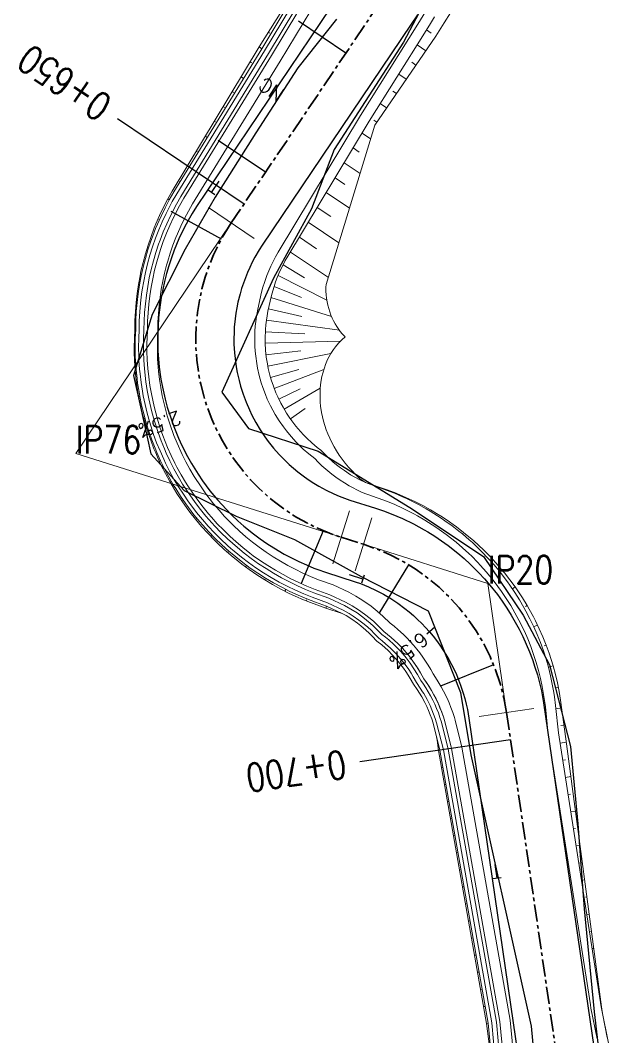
# Model space of a CAD drawing. Extents: x 337736 to 342003, y 3067251 to 3069533.
# Drawn here: x 338766.8 to 338809.2, y 3068835.9 to 3068909.2 of the extents above; entities that cross this region are included whole.
import ezdxf
from ezdxf.enums import TextEntityAlignment as Align

# ---------------------------------------------------------------- set-up
doc = ezdxf.new("R2010")
doc.units = 0
doc.header["$MEASUREMENT"] = 0
doc.linetypes.add('Center', pattern=[2, 1.25, -0.25, 0.25, -0.25])
for name, color, linetype, lineweight in [('BEC', 3, 'Continuous', 13), ('BES', 3, 'Continuous', 13), ('CFHatchLines', 4, 'Continuous', 0), ('Chainage', 7, 'Continuous', 25), ('Drain', 3, 'Continuous', 9), ('IP_Line', 150, 'Continuous', 9), ('LeftRoadExtreme', 7, 'Continuous', 13), ('RC', 9, 'Center', 30), ('RightRoadExtreme', 7, 'Continuous', 13), ('Road Width', 6, 'Continuous', 25), ('Shoulder', 30, 'Continuous', 15)]:
    doc.layers.add(name, color=color, linetype=linetype, lineweight=lineweight)
for name, color, linetype in [('IPName', 7, 'Continuous'), ('RoadEdge', 51, 'Continuous'), ('Super-Elevation', 1, 'Continuous')]:
    doc.layers.add(name, color=color, linetype=linetype)
doc.styles.get("Standard").update_dxf_attribs({"font": 'simplex.shx'})

msp = doc.modelspace()

# ---------------------------------------------------------------- linework, layer by layer
at = {"layer": 'BEC'}
for points in [[(338783.64, 3068893.501), (338780.324, 3068895.738)], [(338790.507, 3068873.834), (338789.304, 3068870.02)], [(338792.109, 3068873.329), (338790.906, 3068869.514)], [(338803.816, 3068859.572), (338799.858, 3068858.994)]]:
    msp.add_lwpolyline(points, dxfattribs=at)
at = {"layer": 'BES'}
for points in [[(338783.64, 3068893.501), (338780.324, 3068895.738)], [(338790.507, 3068873.834), (338789.304, 3068870.02)], [(338792.109, 3068873.329), (338790.906, 3068869.514)], [(338803.816, 3068859.572), (338799.858, 3068858.994)]]:
    msp.add_lwpolyline(points, dxfattribs=at)
at = {"layer": 'CFHatchLines'}
for p, q in [((338784.734, 3068908.311), (338784.647, 3068908.37)), ((338796.065, 3068908.537), (338796.395, 3068908.317)), ((338784.175, 3068907.18), (338783.981, 3068907.311)), ((338795.388, 3068907.458), (338796.005, 3068907.042)), ((338783.428, 3068906.177), (338783.335, 3068906.239)), ((338795.011, 3068906.204), (338795.3, 3068906.01)), ((338794.057, 3068905.34), (338794.595, 3068904.977)), ((338782.866, 3068905.048), (338782.69, 3068905.166)), ((338782.128, 3068904.038), (338782.044, 3068904.094)), ((338793.64, 3068904.113), (338793.89, 3068903.945)), ((338792.726, 3068903.223), (338793.185, 3068902.913)), ((338781.557, 3068902.915), (338781.399, 3068903.022)), ((338780.828, 3068901.899), (338780.753, 3068901.949)), ((338792.27, 3068902.022), (338792.48, 3068901.88)), ((338791.41, 3068901.094), (338792.034, 3068900.674)), ((338780.247, 3068900.783), (338780.108, 3068900.877)), ((338779.528, 3068899.76), (338779.462, 3068899.805)), ((338790.765, 3068900.022), (338791.209, 3068899.723)), ((338778.938, 3068898.65), (338778.817, 3068898.732)), ((338790.119, 3068898.95), (338791.272, 3068898.172)), ((338778.227, 3068897.622), (338778.171, 3068897.66)), ((338789.473, 3068897.877), (338790.182, 3068897.399)), ((338788.828, 3068896.805), (338790.509, 3068895.671)), ((338777.506, 3068896.278), (338777.399, 3068896.342)), ((338788.182, 3068895.733), (338789.155, 3068895.077)), ((338776.726, 3068894.837), (338776.675, 3068894.862)), ((338787.536, 3068894.661), (338789.747, 3068893.17)), ((338786.891, 3068893.588), (338788.128, 3068892.754)), ((338776.174, 3068893.295), (338776.078, 3068893.332)), ((338786.245, 3068892.516), (338788.984, 3068890.669)), ((338775.656, 3068891.749), (338775.612, 3068891.762)), ((338785.715, 3068891.6), (338787.257, 3068890.649)), ((338785.356, 3068890.828), (338788.871, 3068889.045)), ((338775.36, 3068890.149), (338775.28, 3068890.165)), ((338785.064, 3068890.034), (338787.037, 3068889.232)), ((338784.842, 3068889.223), (338789.212, 3068887.858)), ((338775.118, 3068888.547), (338775.083, 3068888.551)), ((338784.658, 3068888.408), (338787.063, 3068887.871)), ((338784.511, 3068887.588), (338789.774, 3068886.868)), ((338775.081, 3068886.929), (338775.022, 3068886.931)), ((338784.432, 3068886.759), (338787.276, 3068886.609)), ((338784.423, 3068885.926), (338789.869, 3068886.093)), ((338775.014, 3068885.314), (338774.981, 3068885.312)), ((338784.483, 3068885.095), (338786.988, 3068885.382)), ((338784.612, 3068884.272), (338789.161, 3068885.181)), ((338775.146, 3068883.7), (338775.075, 3068883.69)), ((338784.81, 3068883.462), (338786.844, 3068884.049)), ((338785.074, 3068882.672), (338788.652, 3068884.035)), ((338785.402, 3068881.907), (338786.946, 3068882.647)), ((338785.794, 3068881.171), (338788.398, 3068882.699)), ((338775.343, 3068882.087), (338775.304, 3068882.078)), ((338786.245, 3068880.471), (338787.313, 3068881.224)), ((338775.749, 3068880.512), (338775.668, 3068880.487)), ((338776.206, 3068878.944), (338776.164, 3068878.927)), ((338776.878, 3068877.454), (338776.791, 3068877.411)), ((338777.588, 3068875.975), (338777.543, 3068875.948)), ((338778.506, 3068874.614), (338778.417, 3068874.549)), ((338779.451, 3068873.263), (338779.407, 3068873.225)), ((338780.593, 3068872.073), (338780.506, 3068871.984)), ((338781.749, 3068870.887), (338781.708, 3068870.837)), ((338783.083, 3068869.903), (338783.005, 3068869.791)), ((338784.423, 3068868.916), (338784.388, 3068868.854)), ((338785.911, 3068868.169), (338785.848, 3068868.034)), ((338802.258, 3068868.208), (338802.456, 3068868.352)), ((338787.402, 3068867.409), (338787.375, 3068867.336)), ((338788.844, 3068866.962), (338788.796, 3068866.808)), ((338803.203, 3068866.944), (338803.319, 3068867.015)), ((338789.97, 3068866.436), (338789.97, 3068866.435)), ((338790.675, 3068866.01), (338790.675, 3068866.01)), ((338791.329, 3068865.53), (338791.329, 3068865.53)), ((338791.929, 3068865.004), (338791.929, 3068865.004)), ((338803.798, 3068865.478), (338804.067, 3068865.612)), ((338792.476, 3068864.443), (338792.476, 3068864.443)), ((338793.067, 3068863.961), (338793.067, 3068863.961)), ((338804.542, 3068864.092), (338804.695, 3068864.153)), ((338793.616, 3068863.432), (338793.616, 3068863.432)), ((338794.118, 3068862.859), (338794.118, 3068862.859)), ((338794.572, 3068862.246), (338794.572, 3068862.246)), ((338804.857, 3068862.545), (338805.199, 3068862.649)), ((338794.972, 3068861.597), (338794.972, 3068861.597)), ((338795.385, 3068860.949), (338795.385, 3068860.949)), ((338805.387, 3068861.07), (338805.575, 3068861.11)), ((338795.793, 3068860.279), (338795.793, 3068860.279)), ((338796.146, 3068859.568), (338796.146, 3068859.568)), ((338805.405, 3068859.553), (338805.815, 3068859.613)), ((338796.442, 3068858.82), (338796.442, 3068858.82)), ((338796.725, 3068857.781), (338796.725, 3068857.781)), ((338805.756, 3068858.341), (338805.975, 3068858.373)), ((338805.704, 3068857.07), (338806.138, 3068857.133)), ((338797.029, 3068856.562), (338796.937, 3068856.549)), ((338805.897, 3068855.835), (338806.1, 3068855.865)), ((338797.2, 3068855.324), (338797.153, 3068855.317)), ((338797.465, 3068854.099), (338797.369, 3068854.085)), ((338806.089, 3068854.6), (338806.468, 3068854.655)), ((338806.282, 3068853.365), (338806.458, 3068853.391)), ((338797.634, 3068852.86), (338797.585, 3068852.853)), ((338806.474, 3068852.13), (338806.799, 3068852.177)), ((338797.902, 3068851.636), (338797.801, 3068851.622)), ((338798.068, 3068850.397), (338798.016, 3068850.39)), ((338806.667, 3068850.894), (338806.816, 3068850.916)), ((338806.859, 3068849.659), (338807.13, 3068849.699)), ((338798.338, 3068849.173), (338798.232, 3068849.158)), ((338807.052, 3068848.424), (338807.173, 3068848.442)), ((338798.502, 3068847.934), (338798.448, 3068847.926)), ((338798.774, 3068846.711), (338798.664, 3068846.695)), ((338807.244, 3068847.189), (338807.461, 3068847.221)), ((338807.531, 3068845.968), (338807.626, 3068845.982)), ((338798.936, 3068845.471), (338798.879, 3068845.463)), ((338807.629, 3068844.719), (338807.791, 3068844.742)), ((338799.21, 3068844.248), (338799.095, 3068844.231)), ((338799.369, 3068843.007), (338799.311, 3068842.999)), ((338807.889, 3068843.493), (338807.957, 3068843.503)), ((338808.015, 3068842.248), (338808.122, 3068842.264)), ((338799.646, 3068841.785), (338799.527, 3068841.768)), ((338808.247, 3068841.019), (338808.288, 3068841.025)), ((338799.803, 3068840.545), (338799.743, 3068840.536)), ((338800.082, 3068839.322), (338799.958, 3068839.304)), ((338808.4, 3068839.778), (338808.453, 3068839.786)), ((338800.237, 3068838.081), (338800.174, 3068838.072)), ((338808.605, 3068838.545), (338808.618, 3068838.547)), ((338808.815, 3068837.312), (338808.815, 3068837.312)), ((338800.518, 3068836.859), (338800.39, 3068836.841)), ((338809.057, 3068836.084), (338809.057, 3068836.084))]:
    msp.add_line(p, q, dxfattribs=at)
at = {"layer": 'Chainage'}
for p, q in [((338782.899, 3068895.979), (338773.779, 3068902.129)), ((338802.126, 3068857.306), (338791.241, 3068855.717))]:
    msp.add_line(p, q, dxfattribs=at)
at = {"layer": 'Drain'}
for points in [[(338787.92, 3068913.399), (338784.175, 3068907.18), (338777.833, 3068896.848), (338777.506, 3068896.278), (338777.2, 3068895.699), (338776.913, 3068895.11), (338776.646, 3068894.513), (338776.52, 3068894.211), (338776.284, 3068893.602), (338776.174, 3068893.295), (338775.969, 3068892.676), (338775.785, 3068892.051), (338775.622, 3068891.421), (338775.48, 3068890.787), (338775.36, 3068890.149), (338775.261, 3068889.508), (338775.184, 3068888.865), (338775.128, 3068888.22), (338775.094, 3068887.574), (338775.081, 3068886.929), (338775.051, 3068886.284), (338775.042, 3068885.638), (338775.055, 3068884.991), (338775.07, 3068884.668), (338775.115, 3068884.022), (338775.182, 3068883.378), (338775.224, 3068883.056), (338775.323, 3068882.415), (338775.381, 3068882.095), (338775.512, 3068881.458), (338775.665, 3068880.826), (338775.839, 3068880.199), (338776.033, 3068879.577), (338776.249, 3068878.961), (338776.485, 3068878.353), (338776.611, 3068878.051), (338776.878, 3068877.454), (338777.165, 3068876.866), (338777.471, 3068876.288), (338777.797, 3068875.719), (338777.968, 3068875.439), (338778.322, 3068874.886), (338778.695, 3068874.345), (338779.086, 3068873.817), (338779.288, 3068873.558), (338779.706, 3068873.049), (338780.141, 3068872.553), (338780.365, 3068872.311), (338780.824, 3068871.838), (338781.3, 3068871.38), (338781.791, 3068870.937), (338782.297, 3068870.511), (338782.818, 3068870.101), (338783.352, 3068869.709), (338783.899, 3068869.334), (338784.459, 3068868.978), (338785.032, 3068868.64), (338785.615, 3068868.321), (338786.21, 3068868.022), (338786.815, 3068867.742), (338787.429, 3068867.482), (338788.052, 3068867.243), (338788.844, 3068866.962), (338789.971, 3068866.438), (338790.258, 3068866.274), (338790.675, 3068866.01), (338791.074, 3068865.728), (338791.329, 3068865.53), (338791.696, 3068865.22), (338791.929, 3068865.004), (338792.153, 3068864.782), (338792.476, 3068864.443), (338792.836, 3068864.16), (338793.292, 3068863.755), (338793.616, 3068863.432), (338794.022, 3068862.977), (338794.396, 3068862.495), (338794.572, 3068862.246), (338794.738, 3068861.99), (338794.896, 3068861.73), (338795.117, 3068861.329), (338795.385, 3068860.949), (338795.555, 3068860.686), (338795.716, 3068860.417), (338795.941, 3068860), (338796.08, 3068859.714), (338796.21, 3068859.421), (338796.331, 3068859.123), (338796.442, 3068858.82), (338796.543, 3068858.512), (338797.029, 3068856.562), (338800.518, 3068836.859), (338800.708, 3068834.866)], [(338788.127, 3068913.259), (338784.382, 3068907.04), (338778.043, 3068896.713), (338777.721, 3068896.151), (338777.568, 3068895.866), (338777.275, 3068895.289), (338777.002, 3068894.703), (338776.749, 3068894.109), (338776.516, 3068893.508), (338776.303, 3068892.9), (338776.112, 3068892.286), (338775.94, 3068891.666), (338775.79, 3068891.042), (338775.661, 3068890.414), (338775.553, 3068889.782), (338775.507, 3068889.466), (338775.431, 3068888.831), (338775.376, 3068888.194), (338775.343, 3068887.557), (338775.331, 3068886.92), (338775.301, 3068886.283), (338775.292, 3068885.646), (338775.305, 3068885.007), (338775.319, 3068884.688), (338775.364, 3068884.051), (338775.394, 3068883.732), (338775.47, 3068883.097), (338775.568, 3068882.464), (338775.625, 3068882.148), (338775.754, 3068881.52), (338775.905, 3068880.895), (338776.076, 3068880.276), (338776.17, 3068879.968), (338776.372, 3068879.357), (338776.595, 3068878.753), (338776.838, 3068878.156), (338777.102, 3068877.566), (338777.241, 3068877.275), (338777.533, 3068876.699), (338777.845, 3068876.132), (338778.177, 3068875.576), (338778.526, 3068875.03), (338778.894, 3068874.496), (338779.28, 3068873.974), (338779.48, 3068873.718), (338779.892, 3068873.215), (338780.322, 3068872.726), (338780.767, 3068872.251), (338781.229, 3068871.791), (338781.706, 3068871.346), (338781.95, 3068871.13), (338782.198, 3068870.917), (338782.705, 3068870.504), (338783.225, 3068870.108), (338783.76, 3068869.729), (338784.306, 3068869.368), (338784.865, 3068869.025), (338785.436, 3068868.701), (338786.018, 3068868.395), (338786.61, 3068868.109), (338787.212, 3068867.842), (338787.823, 3068867.596), (338788.92, 3068867.201), (338790.047, 3068866.677), (338790.487, 3068866.422), (338790.771, 3068866.241), (338791.181, 3068865.954), (338791.572, 3068865.649), (338791.821, 3068865.436), (338792.062, 3068865.216), (338792.293, 3068864.989), (338792.626, 3068864.643), (338792.874, 3068864.451), (338793.115, 3068864.251), (338793.464, 3068863.936), (338793.904, 3068863.49), (338794.313, 3068863.016), (338794.599, 3068862.642), (338794.779, 3068862.386), (338794.95, 3068862.124), (338795.112, 3068861.856), (338795.339, 3068861.444), (338795.613, 3068861.053), (338795.785, 3068860.782), (338795.869, 3068860.645), (338796.105, 3068860.221), (338796.321, 3068859.782), (338796.453, 3068859.482), (338796.575, 3068859.176), (338796.688, 3068858.864), (338796.79, 3068858.548), (338797.277, 3068856.598), (338800.766, 3068836.895), (338801.018, 3068834.196)], [(338788.547, 3068913.278), (338784.673, 3068906.845), (338778.338, 3068896.524), (338778.022, 3068895.972), (338777.584, 3068895.125), (338777.317, 3068894.55), (338777.068, 3068893.967), (338776.84, 3068893.376), (338776.733, 3068893.078), (338776.535, 3068892.478), (338776.357, 3068891.872), (338776.2, 3068891.261), (338776.063, 3068890.646), (338775.947, 3068890.028), (338775.852, 3068889.407), (338775.778, 3068888.783), (338775.725, 3068888.158), (338775.692, 3068887.533), (338775.681, 3068886.907), (338775.651, 3068886.282), (338775.645, 3068885.343), (338775.668, 3068884.717), (338775.711, 3068884.09), (338775.816, 3068883.154), (338775.911, 3068882.532), (338776.028, 3068881.913), (338776.094, 3068881.605), (338776.241, 3068880.992), (338776.409, 3068880.384), (338776.699, 3068879.482), (338776.918, 3068878.888), (338777.156, 3068878.302), (338777.283, 3068878.011), (338777.551, 3068877.437), (338777.838, 3068876.871), (338778.144, 3068876.314), (338778.469, 3068875.768), (338778.812, 3068875.232), (338779.361, 3068874.449), (338779.748, 3068873.943), (338780.153, 3068873.449), (338780.362, 3068873.207), (338780.791, 3068872.733), (338781.236, 3068872.274), (338781.697, 3068871.829), (338782.416, 3068871.191), (338782.914, 3068870.785), (338783.425, 3068870.396), (338783.949, 3068870.023), (338784.486, 3068869.668), (338785.035, 3068869.331), (338785.596, 3068869.012), (338786.167, 3068868.712), (338786.749, 3068868.43), (338787.34, 3068868.168), (338787.94, 3068867.926), (338789.025, 3068867.534), (338790.153, 3068867.01), (338790.61, 3068866.75), (338791.049, 3068866.468), (338791.468, 3068866.168), (338791.737, 3068865.957), (338791.997, 3068865.739), (338792.247, 3068865.513), (338792.488, 3068865.28), (338792.836, 3068864.923), (338793.093, 3068864.724), (338793.343, 3068864.517), (338793.705, 3068864.19), (338793.937, 3068863.962), (338794.161, 3068863.727), (338794.377, 3068863.485), (338794.585, 3068863.235), (338794.882, 3068862.848), (338795.158, 3068862.447), (338795.415, 3068862.032), (338795.65, 3068861.605), (338795.839, 3068861.336), (338796.021, 3068861.058), (338796.194, 3068860.774), (338796.358, 3068860.482), (338796.512, 3068860.184), (338796.657, 3068859.878), (338796.792, 3068859.567), (338796.917, 3068859.25), (338797.032, 3068858.927), (338797.136, 3068858.598), (338797.623, 3068856.649), (338801.112, 3068836.946), (338801.365, 3068834.243)], [(338788.754, 3068913.138), (338784.88, 3068906.705), (338778.549, 3068896.39), (338778.237, 3068895.844), (338777.805, 3068895.008), (338777.541, 3068894.44), (338777.297, 3068893.865), (338777.072, 3068893.282), (338776.866, 3068892.692), (338776.596, 3068891.798), (338776.441, 3068891.195), (338776.307, 3068890.588), (338776.192, 3068889.978), (338776.099, 3068889.364), (338776.026, 3068888.749), (338775.973, 3068888.133), (338775.942, 3068887.515), (338775.93, 3068886.898), (338775.901, 3068886.282), (338775.894, 3068885.973), (338775.895, 3068885.355), (338775.917, 3068884.737), (338775.96, 3068884.119), (338776.023, 3068883.502), (338776.107, 3068882.888), (338776.211, 3068882.275), (338776.406, 3068881.364), (338776.647, 3068880.461), (338776.833, 3068879.866), (338777.038, 3068879.277), (338777.384, 3068878.406), (338777.638, 3068877.835), (338777.912, 3068877.272), (338778.056, 3068876.994), (338778.358, 3068876.444), (338778.678, 3068875.905), (338778.845, 3068875.639), (338779.193, 3068875.116), (338779.558, 3068874.603), (338779.94, 3068874.103), (338780.339, 3068873.616), (338780.545, 3068873.377), (338780.969, 3068872.909), (338781.408, 3068872.456), (338781.863, 3068872.017), (338782.332, 3068871.592), (338782.816, 3068871.184), (338783.314, 3068870.791), (338783.568, 3068870.601), (338784.085, 3068870.233), (338784.615, 3068869.883), (338785.157, 3068869.55), (338785.71, 3068869.235), (338786.274, 3068868.938), (338786.848, 3068868.66), (338787.431, 3068868.401), (338788.023, 3068868.162), (338789.1, 3068867.773), (338790.229, 3068867.248), (338790.698, 3068866.984), (338791.148, 3068866.698), (338791.579, 3068866.392), (338791.99, 3068866.067), (338792.252, 3068865.841), (338792.505, 3068865.607), (338792.986, 3068865.123), (338793.249, 3068864.919), (338793.506, 3068864.706), (338793.755, 3068864.485), (338793.997, 3068864.256), (338794.345, 3068863.897), (338794.567, 3068863.648), (338794.78, 3068863.392), (338795.084, 3068862.995), (338795.368, 3068862.583), (338795.63, 3068862.158), (338795.872, 3068861.72), (338796.065, 3068861.443), (338796.25, 3068861.158), (338796.426, 3068860.866), (338796.593, 3068860.567), (338796.75, 3068860.26), (338796.898, 3068859.947), (338797.035, 3068859.628), (338797.162, 3068859.302), (338797.278, 3068858.971), (338797.384, 3068858.634), (338797.87, 3068856.685), (338801.359, 3068836.982), (338801.593, 3068834.512)]]:
    msp.add_lwpolyline(points, dxfattribs=at)
at = {"layer": 'IP_Line'}
for points in [[(338781.982, 3068894.619), (338770.753, 3068877.969), (338789.905, 3068871.927)], [(338791.507, 3068871.422), (338800.478, 3068868.591), (338801.837, 3068859.283)]]:
    msp.add_lwpolyline(points, dxfattribs=at)
at = {"layer": 'LeftRoadExtreme'}
msp.add_lwpolyline([(338797.792, 3068909.771), (338797.345, 3068909.047), (338796.725, 3068908.097), (338792.339, 3068901.674), (338788.831, 3068890.169), (338788.789, 3068889.969), (338788.798, 3068889.699), (338788.819, 3068889.433), (338788.851, 3068889.173), (338788.894, 3068888.919), (338788.947, 3068888.671), (338789.011, 3068888.43), (338789.084, 3068888.195), (338789.168, 3068887.968), (338789.26, 3068887.749), (338789.36, 3068887.538), (338789.469, 3068887.335), (338789.586, 3068887.142), (338789.84, 3068886.781), (338789.977, 3068886.615), (338790.193, 3068886.384), (338789.948, 3068886.17), (338789.714, 3068885.931), (338789.494, 3068885.668), (338789.356, 3068885.481), (338789.161, 3068885.181), (338789.042, 3068884.969), (338788.93, 3068884.749), (338788.78, 3068884.401), (338788.692, 3068884.159), (338788.579, 3068883.782), (338788.517, 3068883.521), (338788.444, 3068883.117), (338788.398, 3068882.699), (338788.382, 3068882.414), (338788.382, 3068881.977), (338788.398, 3068881.681), (338788.427, 3068881.381), (338788.496, 3068880.926), (338788.56, 3068880.619), (338788.637, 3068880.311), (338788.728, 3068880.002), (338788.834, 3068879.693), (338788.954, 3068879.384), (338789.089, 3068879.076), (338789.238, 3068878.769), (338789.401, 3068878.465), (338789.58, 3068878.163), (338789.773, 3068877.864), (338789.98, 3068877.57), (338790.203, 3068877.281), (338790.439, 3068876.996), (338790.69, 3068876.718), (338790.955, 3068876.447), (338791.234, 3068876.182), (338791.657, 3068875.879), (338793.161, 3068875.374), (338793.763, 3068875.15), (338794.357, 3068874.907), (338795.231, 3068874.505), (338795.802, 3068874.213), (338796.363, 3068873.902), (338796.913, 3068873.574), (338797.184, 3068873.402), (338797.716, 3068873.047), (338797.978, 3068872.862), (338798.236, 3068872.674), (338798.743, 3068872.283), (338799.478, 3068871.668), (338800.181, 3068871.016), (338800.631, 3068870.563), (338801.065, 3068870.095), (338801.483, 3068869.614), (338801.686, 3068869.368), (338802.079, 3068868.866), (338802.456, 3068868.352), (338802.987, 3068867.558), (338803.319, 3068867.015), (338803.478, 3068866.739), (338803.782, 3068866.18), (338803.927, 3068865.897), (338804.202, 3068865.324), (338804.459, 3068864.743), (338804.695, 3068864.153), (338804.912, 3068863.557), (338805.199, 3068862.649), (338805.365, 3068862.037), (338805.51, 3068861.421), (338805.635, 3068860.799), (338805.739, 3068860.175), (338806.104, 3068857.381), (338808.685, 3068838.051), (338808.766, 3068837.558), (338809.106, 3068835.832)], dxfattribs=at)
at = {"layer": 'RC', "linetype": 'Center'}
msp.add_lwpolyline([(338792.708, 3068910.523), (338781.982, 3068894.619), (338781.982, 3068894.619, 0.501235), (338789.905, 3068871.927), (338789.905, 3068871.927), (338791.507, 3068871.422), (338791.507, 3068871.422, -0.287622), (338801.837, 3068859.283), (338801.837, 3068859.283), (338805.321, 3068835.411)], format="xyb", dxfattribs=at)
at = {"layer": 'RightRoadExtreme'}
msp.add_lwpolyline([(338788.198, 3068914.027), (338783.981, 3068907.311), (338777.724, 3068896.917), (338777.399, 3068896.342), (338777.094, 3068895.757), (338776.809, 3068895.162), (338776.545, 3068894.56), (338776.42, 3068894.255), (338776.187, 3068893.641), (338775.974, 3068893.021), (338775.783, 3068892.394), (338775.612, 3068891.762), (338775.463, 3068891.126), (338775.397, 3068890.807), (338775.28, 3068890.165), (338775.185, 3068889.521), (338775.112, 3068888.874), (338775.06, 3068888.227), (338775.03, 3068887.579), (338775.022, 3068886.931), (338774.989, 3068886.284), (338774.978, 3068885.636), (338774.981, 3068885.312), (338775.002, 3068884.663), (338775.045, 3068884.014), (338775.075, 3068883.69), (338775.15, 3068883.044), (338775.247, 3068882.399), (338775.366, 3068881.758), (338775.506, 3068881.12), (338775.584, 3068880.803), (338775.757, 3068880.172), (338775.95, 3068879.547), (338776.164, 3068878.927), (338776.399, 3068878.315), (338776.525, 3068878.012), (338776.655, 3068877.71), (338776.931, 3068877.114), (338777.227, 3068876.526), (338777.543, 3068875.948), (338777.708, 3068875.663), (338778.053, 3068875.1), (338778.417, 3068874.549), (338778.799, 3068874.01), (338778.997, 3068873.745), (338779.407, 3068873.225), (338779.834, 3068872.718), (338780.278, 3068872.225), (338780.739, 3068871.747), (338780.975, 3068871.514), (338781.46, 3068871.058), (338781.96, 3068870.619), (338782.476, 3068870.196), (338782.739, 3068869.991), (338783.275, 3068869.594), (338783.825, 3068869.215), (338784.388, 3068868.854), (338784.963, 3068868.512), (338785.55, 3068868.188), (338786.148, 3068867.884), (338786.757, 3068867.6), (338787.064, 3068867.466), (338787.687, 3068867.212), (338788.796, 3068866.808), (338789.97, 3068866.435), (338790.258, 3068866.274), (338790.675, 3068866.01), (338791.074, 3068865.728), (338791.329, 3068865.53), (338791.696, 3068865.22), (338791.929, 3068865.004), (338792.153, 3068864.782), (338792.476, 3068864.443), (338792.836, 3068864.16), (338793.292, 3068863.755), (338793.616, 3068863.432), (338794.022, 3068862.977), (338794.396, 3068862.495), (338794.572, 3068862.246), (338794.738, 3068861.99), (338794.896, 3068861.73), (338795.117, 3068861.329), (338795.385, 3068860.949), (338795.555, 3068860.686), (338795.716, 3068860.417), (338795.941, 3068860), (338796.08, 3068859.714), (338796.21, 3068859.421), (338796.331, 3068859.123), (338796.442, 3068858.82), (338796.543, 3068858.512), (338796.786, 3068857.537), (338796.83, 3068857.291), (338796.937, 3068856.549), (338800.39, 3068836.841), (338800.688, 3068834.619)], dxfattribs=at)
at = {"layer": 'Road Width'}
for points in [[(338790.662, 3068912.412), (338779.468, 3068895.801), (338779.158, 3068895.297), (338778.864, 3068894.784), (338778.588, 3068894.26), (338778.206, 3068893.459), (338777.865, 3068892.64), (338777.661, 3068892.085), (338777.475, 3068891.523), (338777.308, 3068890.955), (338777.16, 3068890.383), (338777.032, 3068889.805), (338776.922, 3068889.224), (338776.795, 3068888.345), (338776.734, 3068887.757), (338776.693, 3068887.167), (338776.672, 3068886.575), (338776.67, 3068885.984), (338776.688, 3068885.392), (338776.726, 3068884.802), (338776.784, 3068884.213), (338776.907, 3068883.334), (338777.013, 3068882.752), (338777.208, 3068881.887), (338777.363, 3068881.316), (338777.63, 3068880.469), (338777.831, 3068879.913), (338778.168, 3068879.092), (338778.415, 3068878.554), (338778.819, 3068877.764), (338779.109, 3068877.249), (338779.578, 3068876.495), (338779.91, 3068876.006), (338780.439, 3068875.293), (338781.004, 3068874.608), (338781.601, 3068873.953), (338782.018, 3068873.532), (338782.448, 3068873.126), (338782.891, 3068872.734), (338783.58, 3068872.175), (338784.055, 3068871.822), (338784.541, 3068871.484), (338785.038, 3068871.163), (338785.803, 3068870.713), (338786.325, 3068870.435), (338786.856, 3068870.174), (338787.395, 3068869.931), (338787.942, 3068869.706), (338788.219, 3068869.6), (338788.776, 3068869.403), (338790.914, 3068868.723), (338791.299, 3068868.585), (338791.867, 3068868.356), (338792.422, 3068868.098), (338792.965, 3068867.813), (338793.492, 3068867.502), (338794.003, 3068867.164), (338794.496, 3068866.801), (338794.815, 3068866.546), (338795.124, 3068866.28), (338795.425, 3068866.004), (338795.717, 3068865.718), (338795.999, 3068865.422), (338796.27, 3068865.118), (338796.532, 3068864.804), (338796.783, 3068864.482), (338797.023, 3068864.152), (338797.252, 3068863.813), (338797.469, 3068863.468), (338797.675, 3068863.115), (338797.869, 3068862.756), (338798.051, 3068862.39), (338798.221, 3068862.019), (338798.378, 3068861.642), (338798.522, 3068861.26), (338798.715, 3068860.679), (338798.827, 3068860.286), (338798.926, 3068859.89), (338799.012, 3068859.491), (338799.116, 3068858.887), (338802.684, 3068834.423)], [(338795.408, 3068909.622), (338794.964, 3068908.95), (338784.212, 3068893.007), (338783.992, 3068892.663), (338783.684, 3068892.134), (338783.493, 3068891.773), (338783.314, 3068891.406), (338783.148, 3068891.033), (338782.994, 3068890.654), (338782.853, 3068890.271), (338782.725, 3068889.884), (338782.61, 3068889.492), (338782.462, 3068888.898), (338782.38, 3068888.498), (338782.311, 3068888.095), (338782.256, 3068887.691), (338782.198, 3068887.081), (338782.176, 3068886.673), (338782.168, 3068886.265), (338782.174, 3068885.857), (338782.208, 3068885.245), (338782.248, 3068884.839), (338782.333, 3068884.232), (338782.406, 3068883.831), (338782.541, 3068883.233), (338782.648, 3068882.839), (338782.832, 3068882.255), (338783.045, 3068881.681), (338783.287, 3068881.118), (338783.463, 3068880.75), (338783.751, 3068880.209), (338784.066, 3068879.684), (338784.406, 3068879.174), (338784.647, 3068878.845), (338785.028, 3068878.366), (338785.433, 3068877.906), (338785.86, 3068877.467), (338786.157, 3068877.187), (338786.463, 3068876.917), (338786.778, 3068876.657), (338787.266, 3068876.287), (338787.601, 3068876.054), (338787.944, 3068875.832), (338788.295, 3068875.623), (338788.833, 3068875.33), (338789.384, 3068875.064), (338789.759, 3068874.903), (338790.14, 3068874.754), (338790.525, 3068874.617), (338792.393, 3068874.026), (338792.954, 3068873.836), (338793.508, 3068873.628), (338794.325, 3068873.282), (338795.124, 3068872.896), (338795.902, 3068872.47), (338796.157, 3068872.319), (338796.658, 3068872.005), (338797.149, 3068871.675), (338797.629, 3068871.328), (338798.326, 3068870.779), (338798.775, 3068870.394), (338799.211, 3068869.994), (338799.839, 3068869.367), (338800.24, 3068868.932), (338800.627, 3068868.484), (338801.178, 3068867.789), (338801.525, 3068867.31), (338801.857, 3068866.82), (338802.172, 3068866.319), (338802.471, 3068865.808), (338802.752, 3068865.288), (338803.015, 3068864.758), (338803.261, 3068864.22), (338803.489, 3068863.674), (338803.698, 3068863.121), (338803.889, 3068862.56), (338804.061, 3068861.994), (338804.214, 3068861.423), (338804.348, 3068860.847), (338804.513, 3068859.975), (338808.133, 3068835.165)]]:
    msp.add_lwpolyline(points, dxfattribs=at)
at = {"layer": 'RoadEdge'}
for points in [[(338797.065, 3068912.743, 1388.058), (338794.395, 3068907.661, 1388.731), (338789.407, 3068899.917, 1389.637), (338787.755, 3068895.637, 1390.187), (338785.029, 3068890.635, 1390.712), (338781.292, 3068882.409, 1391.068), (338783.222, 3068879.79, 1391.479), (338788.242, 3068878.155, 1391.844), (338794.869, 3068874.087, 1392.236), (338800.182, 3068870.542, 1393.066), (338803.044, 3068866.308, 1393.521), (338804.937, 3068862.726, 1393.949), (338806.452, 3068856.841, 1394.716), (338806.985, 3068851.25, 1395.68), (338807.445, 3068845.127, 1396.818), (338808.167, 3068837.69, 1397.694), (338808.702, 3068832.942, 1398.189)], [(338789.559, 3068909.33, 1388.405), (338786.79, 3068905.796, 1388.944), (338783.742, 3068901.123, 1389.6), (338780.82, 3068896.479, 1389.997), (338778.661, 3068892.71, 1390.321), (338776.269, 3068888.013, 1390.8), (338774.92, 3068883.613, 1391.165), (338775.387, 3068881.564, 1391.201), (338776.175, 3068877.954, 1391.289), (338778.585, 3068875.296, 1391.401), (338782.336, 3068873.45, 1391.5), (338786.544, 3068871.781, 1391.756), (338791.356, 3068869.09, 1392.211), (338796.192, 3068866.616, 1392.812), (338798.517, 3068860.723, 1393.554), (338799.252, 3068856.24, 1394.707), (338803.625, 3068836.655, 1397.624), (338804.381, 3068828.373, 1399.094)]]:
    msp.add_polyline3d(points, dxfattribs=at)
at = {"layer": 'Shoulder'}
for points in [[(338788.754, 3068913.138), (338784.88, 3068906.705), (338778.549, 3068896.39), (338778.237, 3068895.844), (338777.805, 3068895.008), (338777.541, 3068894.44), (338777.297, 3068893.865), (338777.072, 3068893.282), (338776.866, 3068892.692), (338776.596, 3068891.798), (338776.441, 3068891.195), (338776.307, 3068890.588), (338776.192, 3068889.978), (338776.099, 3068889.364), (338776.026, 3068888.749), (338775.973, 3068888.133), (338775.942, 3068887.515), (338775.93, 3068886.898), (338775.901, 3068886.282), (338775.894, 3068885.973), (338775.895, 3068885.355), (338775.917, 3068884.737), (338775.96, 3068884.119), (338776.023, 3068883.502), (338776.107, 3068882.888), (338776.211, 3068882.275), (338776.406, 3068881.364), (338776.647, 3068880.461), (338776.833, 3068879.866), (338777.038, 3068879.277), (338777.384, 3068878.406), (338777.638, 3068877.835), (338777.912, 3068877.272), (338778.056, 3068876.994), (338778.358, 3068876.444), (338778.678, 3068875.905), (338778.845, 3068875.639), (338779.193, 3068875.116), (338779.558, 3068874.603), (338779.94, 3068874.103), (338780.339, 3068873.616), (338780.545, 3068873.377), (338780.969, 3068872.909), (338781.408, 3068872.456), (338781.863, 3068872.017), (338782.332, 3068871.592), (338782.816, 3068871.184), (338783.314, 3068870.791), (338783.568, 3068870.601), (338784.085, 3068870.233), (338784.615, 3068869.883), (338785.157, 3068869.55), (338785.71, 3068869.235), (338786.274, 3068868.938), (338786.848, 3068868.66), (338787.431, 3068868.401), (338788.023, 3068868.162), (338789.1, 3068867.773), (338790.229, 3068867.248), (338790.698, 3068866.984), (338791.148, 3068866.698), (338791.579, 3068866.392), (338791.99, 3068866.067), (338792.252, 3068865.841), (338792.505, 3068865.607), (338792.986, 3068865.123), (338793.249, 3068864.919), (338793.506, 3068864.706), (338793.755, 3068864.485), (338793.997, 3068864.256), (338794.345, 3068863.897), (338794.567, 3068863.648), (338794.78, 3068863.392), (338795.084, 3068862.995), (338795.458, 3068862.443), (338795.63, 3068862.158), (338795.872, 3068861.72), (338796.159, 3068861.302), (338796.426, 3068860.866), (338796.593, 3068860.567), (338796.825, 3068860.105), (338796.967, 3068859.788), (338797.1, 3068859.466), (338797.278, 3068858.971), (338797.384, 3068858.634), (338797.87, 3068856.685), (338801.359, 3068836.982), (338801.572, 3068834.746)], [(338789.376, 3068912.719), (338785.502, 3068906.285), (338779.18, 3068895.985), (338778.882, 3068895.461), (338778.602, 3068894.928), (338778.34, 3068894.386), (338778.096, 3068893.837), (338777.982, 3068893.559), (338777.766, 3068892.999), (338777.57, 3068892.433), (338777.393, 3068891.862), (338777.312, 3068891.574), (338777.164, 3068890.995), (338777.036, 3068890.413), (338776.927, 3068889.827), (338776.838, 3068889.238), (338776.769, 3068888.648), (338776.719, 3068888.056), (338776.69, 3068887.463), (338776.68, 3068886.871), (338776.651, 3068886.28), (338776.644, 3068885.39), (338776.665, 3068884.797), (338776.705, 3068884.204), (338776.732, 3068883.908), (338776.802, 3068883.317), (338776.892, 3068882.728), (338777.001, 3068882.142), (338777.13, 3068881.559), (338777.36, 3068880.693), (338777.538, 3068880.121), (338777.84, 3068879.275), (338778.065, 3068878.719), (338778.438, 3068877.899), (338778.709, 3068877.362), (338778.998, 3068876.835), (338779.305, 3068876.316), (338779.798, 3068875.558), (338780.148, 3068875.066), (338780.704, 3068874.349), (338781.095, 3068873.887), (338781.501, 3068873.437), (338781.71, 3068873.217), (338782.139, 3068872.788), (338782.583, 3068872.373), (338783.04, 3068871.972), (338783.511, 3068871.587), (338783.995, 3068871.217), (338784.492, 3068870.863), (338785.001, 3068870.526), (338785.521, 3068870.206), (338786.052, 3068869.902), (338786.593, 3068869.617), (338787.144, 3068869.349), (338787.705, 3068869.099), (338788.273, 3068868.869), (338789.326, 3068868.488), (338790.457, 3068867.963), (338790.961, 3068867.686), (338791.287, 3068867.488), (338791.604, 3068867.281), (338792.062, 3068866.952), (338792.499, 3068866.604), (338792.913, 3068866.236), (338793.435, 3068865.724), (338793.718, 3068865.504), (338793.994, 3068865.276), (338794.393, 3068864.916), (338794.649, 3068864.665), (338794.896, 3068864.405), (338795.135, 3068864.138), (338795.364, 3068863.863), (338795.584, 3068863.58), (338795.795, 3068863.29), (338795.996, 3068862.993), (338796.187, 3068862.69), (338796.367, 3068862.381), (338796.537, 3068862.065), (338796.841, 3068861.613), (338797.123, 3068861.143), (338797.299, 3068860.82), (338797.543, 3068860.323), (338797.692, 3068859.982), (338797.83, 3068859.635), (338797.957, 3068859.283), (338798.073, 3068858.924), (338798.126, 3068858.743), (338798.613, 3068856.793), (338802.101, 3068837.09), (338802.314, 3068834.853)], [(338796.005, 3068909.885), (338795.441, 3068908.952), (338791.305, 3068902.371), (338785.365, 3068892.507), (338785.163, 3068892.156), (338784.993, 3068891.831), (338784.834, 3068891.501), (338784.687, 3068891.167), (338784.551, 3068890.829), (338784.369, 3068890.316), (338784.263, 3068889.97), (338784.168, 3068889.621), (338783.888, 3068888.396), (338783.793, 3068887.867), (338783.745, 3068887.512), (338783.708, 3068887.156), (338783.683, 3068886.798), (338783.67, 3068886.44), (338783.669, 3068886.082), (338783.68, 3068885.724), (338783.703, 3068885.366), (338783.738, 3068885.009), (338783.813, 3068884.477), (338783.877, 3068884.125), (338783.995, 3068883.6), (338784.14, 3068883.083), (338784.251, 3068882.742), (338784.438, 3068882.238), (338784.576, 3068881.908), (338784.805, 3068881.421), (338784.971, 3068881.104), (338785.147, 3068880.792), (338785.43, 3068880.335), (338785.736, 3068879.893), (338785.952, 3068879.607), (338786.294, 3068879.192), (338786.656, 3068878.795), (338786.908, 3068878.541), (338787.169, 3068878.295), (338787.574, 3068877.942), (338787.997, 3068877.61), (338788.253, 3068877.35), (338788.517, 3068877.096), (338788.933, 3068876.729), (338789.223, 3068876.495), (338789.522, 3068876.269), (338789.83, 3068876.053), (338790.148, 3068875.847), (338790.474, 3068875.65), (338790.808, 3068875.463), (338790.978, 3068875.374), (338791.432, 3068875.164), (338792.91, 3068874.631), (338793.484, 3068874.405), (338793.767, 3068874.286), (338794.328, 3068874.032), (338795.151, 3068873.618), (338795.42, 3068873.471), (338795.951, 3068873.163), (338796.47, 3068872.839), (338796.726, 3068872.67), (338796.978, 3068872.498), (338797.474, 3068872.14), (338798.193, 3068871.574), (338798.656, 3068871.177), (338799.105, 3068870.766), (338799.324, 3068870.555), (338799.751, 3068870.122), (338799.959, 3068869.901), (338800.363, 3068869.448), (338800.752, 3068868.983), (338800.94, 3068868.745), (338801.48, 3068868.016), (338801.819, 3068867.516), (338802.14, 3068867.005), (338802.445, 3068866.484), (338802.731, 3068865.955), (338803.126, 3068865.144), (338803.367, 3068864.593), (338803.588, 3068864.036), (338803.791, 3068863.472), (338803.975, 3068862.902), (338804.139, 3068862.327), (338804.284, 3068861.748), (338804.409, 3068861.165), (338804.515, 3068860.578), (338804.637, 3068859.694), (338804.847, 3068857.703), (338807.888, 3068838.188), (338807.927, 3068837.941), (338808.364, 3068835.725)], [(338796.641, 3068909.487), (338796.357, 3068909.01), (338795.92, 3068908.305), (338791.927, 3068901.952), (338785.987, 3068892.087), (338785.877, 3068891.902), (338785.638, 3068891.448), (338785.491, 3068891.14), (338785.292, 3068890.671), (338785.173, 3068890.354), (338785.064, 3068890.034), (338784.967, 3068889.711), (338784.881, 3068889.386), (338784.623, 3068888.245), (338784.561, 3068887.917), (338784.511, 3068887.588), (338784.471, 3068887.257), (338784.442, 3068886.925), (338784.418, 3068886.259), (338784.423, 3068885.926), (338784.451, 3068885.426), (338784.504, 3068884.929), (338784.581, 3068884.435), (338784.646, 3068884.109), (338784.765, 3068883.623), (338784.857, 3068883.302), (338785.015, 3068882.828), (338785.197, 3068882.363), (338785.331, 3068882.057), (338785.551, 3068881.608), (338785.71, 3068881.316), (338785.967, 3068880.886), (338786.15, 3068880.608), (338786.342, 3068880.335), (338786.647, 3068879.939), (338786.971, 3068879.559), (338787.198, 3068879.314), (338787.432, 3068879.077), (338787.798, 3068878.737), (338788.181, 3068878.415), (338788.445, 3068878.212), (338788.924, 3068877.726), (338789.308, 3068877.379), (338789.576, 3068877.157), (338789.853, 3068876.943), (338790.138, 3068876.737), (338790.583, 3068876.445), (338790.89, 3068876.262), (338791.205, 3068876.089), (338791.657, 3068875.879), (338793.15, 3068875.341), (338793.747, 3068875.108), (338794.335, 3068874.854), (338794.626, 3068874.72), (338795.2, 3068874.438), (338795.483, 3068874.29), (338796.041, 3068873.98), (338796.316, 3068873.818), (338796.588, 3068873.652), (338797.123, 3068873.306), (338797.386, 3068873.127), (338797.903, 3068872.755), (338798.406, 3068872.367), (338798.652, 3068872.167), (338799.135, 3068871.755), (338799.371, 3068871.543), (338799.603, 3068871.327), (338800.056, 3068870.884), (338800.493, 3068870.427), (338800.915, 3068869.957), (338801.32, 3068869.473), (338801.516, 3068869.226), (338801.896, 3068868.723), (338802.079, 3068868.467), (338802.433, 3068867.946), (338802.768, 3068867.415), (338803.086, 3068866.873), (338803.238, 3068866.599), (338803.527, 3068866.043), (338803.798, 3068865.478), (338804.049, 3068864.905), (338804.281, 3068864.325), (338804.493, 3068863.737), (338804.685, 3068863.144), (338804.857, 3068862.545), (338805.008, 3068861.942), (338805.14, 3068861.334), (338805.251, 3068860.723), (338805.299, 3068860.417), (338805.379, 3068859.802), (338805.589, 3068857.811), (338808.669, 3068838.049), (338809.205, 3068835.311)]]:
    msp.add_lwpolyline(points, dxfattribs=at)
at = {"layer": 'Super-Elevation'}
for p, q in [((338790.248, 3068906.875), (338786.828, 3068909.182)), ((338784.443, 3068898.267), (338781.023, 3068900.574)), ((338781.267, 3068893.446), (338777.65, 3068895.429)), ((338788.615, 3068872.4), (338787.019, 3068868.597)), ((338794.757, 3068869.952), (338792.622, 3068866.422)), ((338800.906, 3068862.726), (338797.08, 3068861.184))]:
    msp.add_line(p, q, dxfattribs=at)

# ---------------------------------------------------------------- texts
at = {"layer": 'Chainage', "width": 0.8}
for s, rotation, p in [('0+650', 146.00346, (338772.95, 3068902.689)), ('0+700', 188.3044, (338790.251, 3068855.573))]:
    msp.add_text(s, height=2, rotation=rotation, dxfattribs=at).set_placement(p, align=Align.MIDDLE_LEFT)
at = {"layer": 'IPName', "width": 0.8}
for s, p in [('IP76', (338770.753, 3068877.969)), ('IP20', (338800.478, 3068868.591))]:
    msp.add_text(s, height=2, dxfattribs=at).set_placement(p)
at = {"layer": 'Super-Elevation'}
for s, rotation, p in [('NC', 146.00346, (338785.635, 3068903.725)), ('T', 146.00346, (338781.118, 3068897.026)), ('2.5%', 199.24676, (338778.31, 3068880.608)), ('T', 251.49655, (338791.1, 3068869.385)), ('-6.5%', 220.39723, (338796.847, 3068865.501)), ('T', 188.3044, (338801.419, 3068847.865))]:
    msp.add_text(s, height=1, rotation=rotation, dxfattribs=at).set_placement(p, align=Align.MIDDLE_LEFT)

doc.saveas('drawing.dxf')
